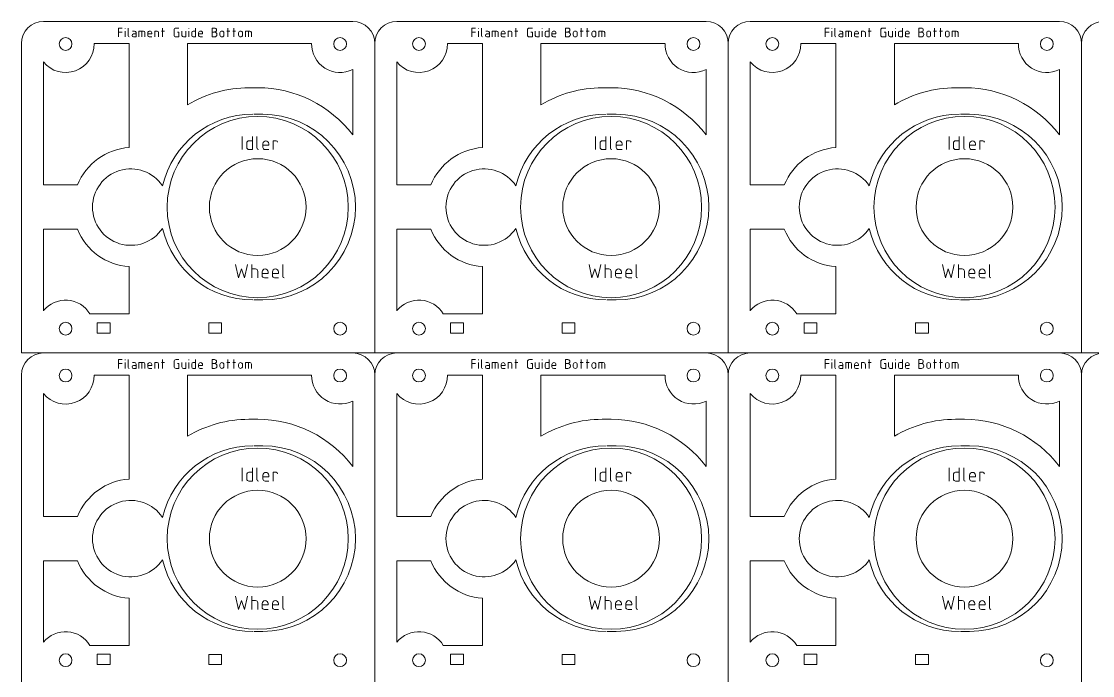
# Model space of a CAD drawing. Header units: millimetres. Extents: x 0 to 560, y 2 to 302.
# Drawn here: x 0 to 242.5, y 154.5 to 302.5 of the extents above; entities that cross this region are included whole.
import ezdxf

# ---------------------------------------------------------------- set-up
doc = ezdxf.new("R2010")
doc.units = ezdxf.units.MM
for name, color, linetype, lineweight, true_color in [('Filament Guide Bottom', 7, 'CONTINUOUS', 0, 0x000000), ('Filament Guide Bottom Honeycomb', 7, 'CONTINUOUS', 0, 0x000000), ('Filament Guide Bottom Text', 4, 'CONTINUOUS', 0, 0x00ffff), ('Idler Wheel', 7, 'CONTINUOUS', 0, 0x000000), ('Idler Wheel Text', 4, 'CONTINUOUS', 0, 0x00ffff)]:
    doc.layers.add(name, color=color, linetype=linetype, lineweight=lineweight, true_color=true_color)

msp = doc.modelspace()

# ---------------------------------------------------------------- linework, layer by layer
at = {"layer": 'Filament Guide Bottom'}
for p, q in [((75, 302.5), (5, 302.5)), ((155, 302.5), (85, 302.5)), ((235, 302.5), (165, 302.5)), ((0, 227.5), (0, 297.5)), ((80, 227.5), (80, 297.5)), ((160, 227.5), (160, 297.5)), ((240, 227.5), (240, 297.5)), ((52.63, 281.5), (54.63, 281.5)), ((132.62, 281.5), (134.62, 281.5)), ((212.62, 281.5), (214.62, 281.5)), ((52.63, 239.5), (54.63, 239.5)), ((132.62, 239.5), (134.62, 239.5)), ((212.62, 239.5), (214.62, 239.5)), ((20.07, 234.35), (17.18, 234.35)), ((17.18, 234.35), (17.18, 232)), ((20.07, 232), (20.07, 234.35)), ((42.42, 234.3), (45.32, 234.3)), ((42.42, 232), (42.42, 234.3)), ((45.32, 234.3), (45.32, 232)), ((100.07, 234.35), (97.17, 234.35)), ((97.17, 234.35), (97.17, 232)), ((100.07, 232), (100.07, 234.35)), ((122.42, 234.3), (125.32, 234.3)), ((122.42, 232), (122.42, 234.3)), ((125.32, 234.3), (125.32, 232)), ((180.07, 234.35), (177.17, 234.35)), ((177.17, 234.35), (177.17, 232)), ((180.07, 232), (180.07, 234.35)), ((202.42, 234.3), (205.32, 234.3)), ((202.42, 232), (202.42, 234.3)), ((205.32, 234.3), (205.32, 232)), ((17.18, 232), (20.07, 232)), ((45.32, 232), (42.42, 232)), ((97.17, 232), (100.07, 232)), ((125.32, 232), (122.42, 232)), ((177.17, 232), (180.07, 232)), ((205.32, 232), (202.42, 232)), ((80, 227.5), (0, 227.5)), ((160, 227.5), (80, 227.5)), ((240, 227.5), (160, 227.5)), ((320, 227.5), (240, 227.5)), ((0, 152.5), (0, 222.5)), ((80, 152.5), (80, 222.5)), ((160, 152.5), (160, 222.5)), ((240, 152.5), (240, 222.5)), ((52.63, 206.5), (54.63, 206.5)), ((132.62, 206.5), (134.62, 206.5)), ((212.62, 206.5), (214.62, 206.5)), ((52.63, 164.5), (54.63, 164.5)), ((132.62, 164.5), (134.62, 164.5)), ((212.62, 164.5), (214.62, 164.5)), ((20.07, 159.35), (17.18, 159.35)), ((17.18, 159.35), (17.18, 157)), ((20.07, 157), (20.07, 159.35)), ((42.42, 159.3), (45.32, 159.3)), ((42.42, 157), (42.42, 159.3)), ((45.32, 159.3), (45.32, 157)), ((100.07, 159.35), (97.17, 159.35)), ((97.17, 159.35), (97.17, 157)), ((100.07, 157), (100.07, 159.35)), ((122.42, 159.3), (125.32, 159.3)), ((122.42, 157), (122.42, 159.3)), ((125.32, 159.3), (125.32, 157)), ((180.07, 159.35), (177.17, 159.35)), ((177.17, 159.35), (177.17, 157)), ((180.07, 157), (180.07, 159.35)), ((202.42, 159.3), (205.32, 159.3)), ((202.42, 157), (202.42, 159.3)), ((205.32, 159.3), (205.32, 157)), ((17.18, 157), (20.07, 157)), ((45.32, 157), (42.42, 157)), ((97.17, 157), (100.07, 157)), ((125.32, 157), (122.42, 157)), ((177.17, 157), (180.07, 157)), ((205.32, 157), (202.42, 157))]:
    msp.add_line(p, q, dxfattribs=at)
for centre in [(10, 297.4), (72.15, 297.4), (90, 297.4), (152.15, 297.4), (170, 297.4), (232.15, 297.4), (10, 233), (72.15, 233), (90, 233), (152.15, 233), (170, 233), (232.15, 233), (10, 222.4), (72.15, 222.4), (90, 222.4), (152.15, 222.4), (170, 222.4), (232.15, 222.4), (10, 158), (72.15, 158), (90, 158), (152.15, 158), (170, 158), (232.15, 158)]:
    msp.add_circle(centre, 1.45, dxfattribs=at)
for centre, radius, start, end in [((5, 297.5), 5, 90, 180), ((75, 297.5), 5, 0, 90), ((85, 297.5), 5, 90, 180), ((155, 297.5), 5, 0, 90), ((165, 297.5), 5, 90, 180), ((235, 297.5), 5, 0, 90), ((245, 297.5), 5, 90, 180), ((52.38, 260.5), 21, 90, 166.7403), ((54.63, 260.5), 21, 270, 90), ((132.38, 260.5), 21, 90, 166.7403), ((134.62, 260.5), 21, 270, 90), ((212.37, 260.5), 21, 90, 166.7403), ((214.62, 260.5), 21, 270, 90), ((24.75, 260.5), 8.65, 33.8376, 326.1624), ((104.75, 260.5), 8.65, 33.8376, 326.1624), ((184.75, 260.5), 8.65, 33.8376, 326.1624), ((52.38, 260.5), 21, 193.2597, 270), ((132.38, 260.5), 21, 193.2597, 270), ((212.37, 260.5), 21, 193.2597, 270), ((5, 222.5), 5, 90, 180), ((75, 222.5), 5, 0, 90), ((85, 222.5), 5, 90, 180), ((155, 222.5), 5, 0, 90), ((165, 222.5), 5, 90, 180), ((235, 222.5), 5, 0, 90), ((245, 222.5), 5, 90, 180), ((52.38, 185.5), 21, 90, 166.7403), ((54.63, 185.5), 21, 270, 90), ((132.38, 185.5), 21, 90, 166.7403), ((134.62, 185.5), 21, 270, 90), ((212.37, 185.5), 21, 90, 166.7403), ((214.62, 185.5), 21, 270, 90), ((24.75, 185.5), 8.65, 33.8376, 326.1624), ((104.75, 185.5), 8.65, 33.8376, 326.1624), ((184.75, 185.5), 8.65, 33.8376, 326.1624), ((52.38, 185.5), 21, 193.2597, 270), ((132.38, 185.5), 21, 193.2597, 270), ((212.37, 185.5), 21, 193.2597, 270)]:
    msp.add_arc(centre, radius, start, end, dxfattribs=at)
at = {"layer": 'Filament Guide Bottom Honeycomb'}
for p, q in [((16.45, 297.5), (24.38, 297.5)), ((24.38, 297.5), (24.38, 273.97)), ((37.63, 297.5), (65.7, 297.5)), ((37.63, 283.66), (37.63, 297.5)), ((96.45, 297.5), (104.37, 297.5)), ((104.37, 297.5), (104.37, 273.97)), ((117.62, 297.5), (145.7, 297.5)), ((117.62, 283.66), (117.62, 297.5)), ((176.45, 297.5), (184.37, 297.5)), ((184.37, 297.5), (184.37, 273.97)), ((197.62, 297.5), (225.7, 297.5)), ((197.62, 283.66), (197.62, 297.5)), ((5, 293.33), (5, 265.5)), ((75, 291.61), (75, 276.83)), ((85, 293.33), (85, 265.5)), ((155, 291.61), (155, 276.83)), ((165, 293.33), (165, 265.5)), ((235, 291.61), (235, 276.83)), ((53.5, 287.5), (51.5, 287.5)), ((133.5, 287.5), (131.5, 287.5)), ((213.5, 287.5), (211.5, 287.5)), ((5, 265.5), (12.71, 265.5)), ((85, 265.5), (92.71, 265.5)), ((165, 265.5), (172.71, 265.5)), ((5, 237.07), (5, 255.5)), ((12.71, 255.5), (5, 255.5)), ((85, 237.07), (85, 255.5)), ((92.71, 255.5), (85, 255.5)), ((165, 237.07), (165, 255.5)), ((172.71, 255.5), (165, 255.5)), ((24.38, 236.35), (24.38, 247.03)), ((104.37, 236.35), (104.37, 247.03)), ((184.37, 236.35), (184.37, 247.03)), ((15.51, 236.35), (24.38, 236.35)), ((95.51, 236.35), (104.37, 236.35)), ((175.51, 236.35), (184.37, 236.35)), ((16.45, 222.5), (24.38, 222.5)), ((24.38, 222.5), (24.38, 198.97)), ((37.63, 222.5), (65.7, 222.5)), ((37.63, 208.66), (37.63, 222.5)), ((96.45, 222.5), (104.37, 222.5)), ((104.37, 222.5), (104.37, 198.97)), ((117.62, 222.5), (145.7, 222.5)), ((117.62, 208.66), (117.62, 222.5)), ((176.45, 222.5), (184.37, 222.5)), ((184.37, 222.5), (184.37, 198.97)), ((197.62, 222.5), (225.7, 222.5)), ((197.62, 208.66), (197.62, 222.5)), ((5, 218.33), (5, 190.5)), ((85, 218.33), (85, 190.5)), ((165, 218.33), (165, 190.5)), ((75, 216.61), (75, 201.83)), ((155, 216.61), (155, 201.83)), ((235, 216.61), (235, 201.83)), ((53.5, 212.5), (51.5, 212.5)), ((133.5, 212.5), (131.5, 212.5)), ((213.5, 212.5), (211.5, 212.5)), ((5, 190.5), (12.71, 190.5)), ((85, 190.5), (92.71, 190.5)), ((165, 190.5), (172.71, 190.5)), ((5, 162.07), (5, 180.5)), ((12.71, 180.5), (5, 180.5)), ((85, 162.07), (85, 180.5)), ((92.71, 180.5), (85, 180.5)), ((165, 162.07), (165, 180.5)), ((172.71, 180.5), (165, 180.5)), ((24.38, 161.35), (24.38, 172.03)), ((104.37, 161.35), (104.37, 172.03)), ((184.37, 161.35), (184.37, 172.03)), ((15.51, 161.35), (24.38, 161.35)), ((95.51, 161.35), (104.37, 161.35)), ((175.51, 161.35), (184.37, 161.35))]:
    msp.add_line(p, q, dxfattribs=at)
for centre, radius, start, end in [((10, 297.4), 6.45, 219.1774, 0.8883), ((72.15, 297.4), 6.45, 179.1117, 296.2226), ((90, 297.4), 6.45, 219.1774, 0.8883), ((152.15, 297.4), 6.45, 179.1117, 296.2226), ((170, 297.4), 6.45, 219.1774, 0.8883), ((232.15, 297.4), 6.45, 179.1117, 296.2226), ((51.5, 260.5), 27, 90, 120.9232), ((53.5, 260.5), 27, 37.2221, 90), ((131.5, 260.5), 27, 90, 120.9232), ((133.5, 260.5), 27, 37.2221, 90), ((211.5, 260.5), 27, 90, 120.9232), ((213.5, 260.5), 27, 37.2221, 90), ((25.25, 260.5), 13.5, 93.7162, 158.2615), ((105.25, 260.5), 13.5, 93.7162, 158.2615), ((185.25, 260.5), 13.5, 93.7162, 158.2615), ((25.25, 260.5), 13.5, 201.7385, 266.2838), ((105.25, 260.5), 13.5, 201.7385, 266.2838), ((185.25, 260.5), 13.5, 201.7385, 266.2838), ((10, 233), 6.45, 31.2907, 140.8226), ((90, 233), 6.45, 31.2907, 140.8226), ((170, 233), 6.45, 31.2907, 140.8226), ((10, 222.4), 6.45, 219.1774, 0.8883), ((72.15, 222.4), 6.45, 179.1117, 296.2226), ((90, 222.4), 6.45, 219.1774, 0.8883), ((152.15, 222.4), 6.45, 179.1117, 296.2226), ((170, 222.4), 6.45, 219.1774, 0.8883), ((232.15, 222.4), 6.45, 179.1117, 296.2226), ((51.5, 185.5), 27, 90, 120.9232), ((53.5, 185.5), 27, 37.2221, 90), ((131.5, 185.5), 27, 90, 120.9232), ((133.5, 185.5), 27, 37.2221, 90), ((211.5, 185.5), 27, 90, 120.9232), ((213.5, 185.5), 27, 37.2221, 90), ((25.25, 185.5), 13.5, 93.7162, 158.2615), ((105.25, 185.5), 13.5, 93.7162, 158.2615), ((185.25, 185.5), 13.5, 93.7162, 158.2615), ((25.25, 185.5), 13.5, 201.7385, 266.2838), ((105.25, 185.5), 13.5, 201.7385, 266.2838), ((185.25, 185.5), 13.5, 201.7385, 266.2838), ((10, 158), 6.45, 31.2907, 140.8226), ((90, 158), 6.45, 31.2907, 140.8226), ((170, 158), 6.45, 31.2907, 140.8226)]:
    msp.add_arc(centre, radius, start, end, dxfattribs=at)
at = {"layer": 'Filament Guide Bottom Text'}
for p, q in [((22.83, 301), (21.94, 301)), ((21.94, 301), (21.94, 299)), ((23.5, 300.89), (23.5, 301)), ((24.17, 301), (24.17, 299.22)), ((31.94, 301), (31.94, 299)), ((35.67, 301), (35, 301)), ((37.89, 300.89), (37.89, 301)), ((39.44, 301), (39.44, 299)), ((43.17, 299), (43.17, 301)), ((43.17, 301), (43.72, 301)), ((46.72, 301), (46.72, 299)), ((48.06, 301), (48.06, 299)), ((102.83, 301), (101.94, 301)), ((101.94, 301), (101.94, 299)), ((103.5, 300.89), (103.5, 301)), ((104.17, 301), (104.17, 299.22)), ((111.94, 301), (111.94, 299)), ((115.67, 301), (115, 301)), ((117.89, 300.89), (117.89, 301)), ((119.44, 301), (119.44, 299)), ((123.17, 299), (123.17, 301)), ((123.17, 301), (123.72, 301)), ((126.72, 301), (126.72, 299)), ((128.06, 301), (128.06, 299)), ((182.83, 301), (181.94, 301)), ((181.94, 301), (181.94, 299)), ((183.5, 300.89), (183.5, 301)), ((184.17, 301), (184.17, 299.22)), ((191.94, 301), (191.94, 299)), ((195.67, 301), (195, 301)), ((197.89, 300.89), (197.89, 301)), ((199.44, 301), (199.44, 299)), ((203.17, 299), (203.17, 301)), ((203.17, 301), (203.72, 301)), ((206.72, 301), (206.72, 299)), ((208.06, 301), (208.06, 299)), ((21.94, 300.11), (22.83, 300.11)), ((23.5, 299), (23.5, 300.33)), ((25.17, 300.33), (25.61, 300.33)), ((25.39, 299.67), (25.94, 299.67)), ((25.94, 299), (25.39, 299)), ((25.94, 300), (25.94, 299)), ((26.61, 299), (26.61, 300.33)), ((26.61, 300.33), (27.61, 300.33)), ((27.28, 300.33), (27.28, 299)), ((27.94, 300), (27.94, 299)), ((28.61, 299.89), (28.61, 299.33)), ((28.61, 299.67), (29.5, 299.67)), ((28.94, 299), (29.5, 299)), ((29.5, 299.67), (29.5, 299.89)), ((30.17, 299), (30.17, 300.33)), ((30.17, 300.33), (30.72, 300.33)), ((31.06, 300), (31.06, 299)), ((31.72, 300.33), (32.39, 300.33)), ((34.56, 300.56), (34.56, 299.44)), ((35, 299), (35.67, 299)), ((35.67, 300.11), (35.33, 300.11)), ((35.67, 299), (35.67, 300.11)), ((36.33, 300.33), (36.33, 299.33)), ((36.67, 299), (37.22, 299)), ((37.22, 299), (37.22, 300.33)), ((37.89, 299), (37.89, 300.33)), ((38.56, 299.33), (38.56, 300)), ((38.89, 300.33), (39.44, 300.33)), ((39.44, 299), (38.89, 299)), ((40.11, 299.89), (40.11, 299.33)), ((40.11, 299.67), (41, 299.67)), ((40.44, 299), (41, 299)), ((41, 299.67), (41, 299.89)), ((43.17, 300.11), (43.74, 300.11)), ((43.74, 299), (43.17, 299)), ((44.28, 299.58), (44.28, 299.53)), ((44.94, 299.89), (44.94, 299.44)), ((45.83, 299.44), (45.83, 299.89)), ((46.5, 300.33), (47.17, 300.33)), ((47.83, 300.33), (48.5, 300.33)), ((49.17, 299.89), (49.17, 299.44)), ((50.06, 299.44), (50.06, 299.89)), ((50.72, 299), (50.72, 300.33)), ((50.72, 300.33), (51.72, 300.33)), ((51.39, 300.33), (51.39, 299)), ((52.06, 300), (52.06, 299)), ((101.94, 300.11), (102.83, 300.11)), ((103.5, 299), (103.5, 300.33)), ((105.17, 300.33), (105.61, 300.33)), ((105.39, 299.67), (105.94, 299.67)), ((105.94, 299), (105.39, 299)), ((105.94, 300), (105.94, 299)), ((106.61, 299), (106.61, 300.33)), ((106.61, 300.33), (107.61, 300.33)), ((107.28, 300.33), (107.28, 299)), ((107.94, 300), (107.94, 299)), ((108.61, 299.89), (108.61, 299.33)), ((108.61, 299.67), (109.5, 299.67)), ((108.94, 299), (109.5, 299)), ((109.5, 299.67), (109.5, 299.89)), ((110.17, 299), (110.17, 300.33)), ((110.17, 300.33), (110.72, 300.33)), ((111.06, 300), (111.06, 299)), ((111.72, 300.33), (112.39, 300.33)), ((114.56, 300.56), (114.56, 299.44)), ((115, 299), (115.67, 299)), ((115.67, 300.11), (115.33, 300.11)), ((115.67, 299), (115.67, 300.11)), ((116.33, 300.33), (116.33, 299.33)), ((116.67, 299), (117.22, 299)), ((117.22, 299), (117.22, 300.33)), ((117.89, 299), (117.89, 300.33)), ((118.56, 299.33), (118.56, 300)), ((118.89, 300.33), (119.44, 300.33)), ((119.44, 299), (118.89, 299)), ((120.11, 299.89), (120.11, 299.33)), ((120.11, 299.67), (121, 299.67)), ((120.44, 299), (121, 299)), ((121, 299.67), (121, 299.89)), ((123.17, 300.11), (123.74, 300.11)), ((123.74, 299), (123.17, 299)), ((124.28, 299.58), (124.28, 299.53)), ((124.94, 299.89), (124.94, 299.44)), ((125.83, 299.44), (125.83, 299.89)), ((126.5, 300.33), (127.17, 300.33)), ((127.83, 300.33), (128.5, 300.33)), ((129.17, 299.89), (129.17, 299.44)), ((130.06, 299.44), (130.06, 299.89)), ((130.72, 299), (130.72, 300.33)), ((130.72, 300.33), (131.72, 300.33)), ((131.39, 300.33), (131.39, 299)), ((132.06, 300), (132.06, 299)), ((181.94, 300.11), (182.83, 300.11)), ((183.5, 299), (183.5, 300.33)), ((185.17, 300.33), (185.61, 300.33)), ((185.39, 299.67), (185.94, 299.67)), ((185.94, 299), (185.39, 299)), ((185.94, 300), (185.94, 299)), ((186.61, 299), (186.61, 300.33)), ((186.61, 300.33), (187.61, 300.33)), ((187.28, 300.33), (187.28, 299)), ((187.94, 300), (187.94, 299)), ((188.61, 299.89), (188.61, 299.33)), ((188.61, 299.67), (189.5, 299.67)), ((188.94, 299), (189.5, 299)), ((189.5, 299.67), (189.5, 299.89)), ((190.17, 299), (190.17, 300.33)), ((190.17, 300.33), (190.72, 300.33)), ((191.06, 300), (191.06, 299)), ((191.72, 300.33), (192.39, 300.33)), ((194.56, 300.56), (194.56, 299.44)), ((195, 299), (195.67, 299)), ((195.67, 300.11), (195.33, 300.11)), ((195.67, 299), (195.67, 300.11)), ((196.33, 300.33), (196.33, 299.33)), ((196.67, 299), (197.22, 299)), ((197.22, 299), (197.22, 300.33)), ((197.89, 299), (197.89, 300.33)), ((198.56, 299.33), (198.56, 300)), ((198.89, 300.33), (199.44, 300.33)), ((199.44, 299), (198.89, 299)), ((200.11, 299.89), (200.11, 299.33)), ((200.11, 299.67), (201, 299.67)), ((200.44, 299), (201, 299)), ((201, 299.67), (201, 299.89)), ((203.17, 300.11), (203.74, 300.11)), ((203.74, 299), (203.17, 299)), ((204.28, 299.58), (204.28, 299.53)), ((204.94, 299.89), (204.94, 299.44)), ((205.83, 299.44), (205.83, 299.89)), ((206.5, 300.33), (207.17, 300.33)), ((207.83, 300.33), (208.5, 300.33)), ((209.17, 299.89), (209.17, 299.44)), ((210.06, 299.44), (210.06, 299.89)), ((210.72, 299), (210.72, 300.33)), ((210.72, 300.33), (211.72, 300.33)), ((211.39, 300.33), (211.39, 299)), ((212.06, 300), (212.06, 299)), ((22.83, 226), (21.94, 226)), ((21.94, 226), (21.94, 224)), ((23.5, 225.89), (23.5, 226)), ((24.17, 226), (24.17, 224.22)), ((31.94, 226), (31.94, 224)), ((34.56, 225.56), (34.56, 224.44)), ((35.67, 226), (35, 226)), ((37.89, 225.89), (37.89, 226)), ((39.44, 226), (39.44, 224)), ((43.17, 224), (43.17, 226)), ((43.17, 226), (43.72, 226)), ((46.72, 226), (46.72, 224)), ((48.06, 226), (48.06, 224)), ((102.83, 226), (101.94, 226)), ((101.94, 226), (101.94, 224)), ((103.5, 225.89), (103.5, 226)), ((104.17, 226), (104.17, 224.22)), ((111.94, 226), (111.94, 224)), ((114.56, 225.56), (114.56, 224.44)), ((115.67, 226), (115, 226)), ((117.89, 225.89), (117.89, 226)), ((119.44, 226), (119.44, 224)), ((123.17, 224), (123.17, 226)), ((123.17, 226), (123.72, 226)), ((126.72, 226), (126.72, 224)), ((128.06, 226), (128.06, 224)), ((182.83, 226), (181.94, 226)), ((181.94, 226), (181.94, 224)), ((183.5, 225.89), (183.5, 226)), ((184.17, 226), (184.17, 224.22)), ((191.94, 226), (191.94, 224)), ((194.56, 225.56), (194.56, 224.44)), ((195.67, 226), (195, 226)), ((197.89, 225.89), (197.89, 226)), ((199.44, 226), (199.44, 224)), ((203.17, 224), (203.17, 226)), ((203.17, 226), (203.72, 226)), ((206.72, 226), (206.72, 224)), ((208.06, 226), (208.06, 224)), ((21.94, 225.11), (22.83, 225.11)), ((23.5, 224), (23.5, 225.33)), ((25.17, 225.33), (25.61, 225.33)), ((25.39, 224.67), (25.94, 224.67)), ((25.94, 224), (25.39, 224)), ((25.94, 225), (25.94, 224)), ((26.61, 224), (26.61, 225.33)), ((26.61, 225.33), (27.61, 225.33)), ((27.28, 225.33), (27.28, 224)), ((27.94, 225), (27.94, 224)), ((28.61, 224.89), (28.61, 224.33)), ((28.61, 224.67), (29.5, 224.67)), ((28.94, 224), (29.5, 224)), ((29.5, 224.67), (29.5, 224.89)), ((30.17, 224), (30.17, 225.33)), ((30.17, 225.33), (30.72, 225.33)), ((31.06, 225), (31.06, 224)), ((31.72, 225.33), (32.39, 225.33)), ((35, 224), (35.67, 224)), ((35.67, 225.11), (35.33, 225.11)), ((35.67, 224), (35.67, 225.11)), ((36.33, 225.33), (36.33, 224.33)), ((36.67, 224), (37.22, 224)), ((37.22, 224), (37.22, 225.33)), ((37.89, 224), (37.89, 225.33)), ((38.56, 224.33), (38.56, 225)), ((38.89, 225.33), (39.44, 225.33)), ((39.44, 224), (38.89, 224)), ((40.11, 224.89), (40.11, 224.33)), ((40.11, 224.67), (41, 224.67)), ((40.44, 224), (41, 224)), ((41, 224.67), (41, 224.89)), ((43.17, 225.11), (43.74, 225.11)), ((43.74, 224), (43.17, 224)), ((44.28, 224.58), (44.28, 224.53)), ((44.94, 224.89), (44.94, 224.44)), ((45.83, 224.44), (45.83, 224.89)), ((46.5, 225.33), (47.17, 225.33)), ((47.83, 225.33), (48.5, 225.33)), ((49.17, 224.89), (49.17, 224.44)), ((50.06, 224.44), (50.06, 224.89)), ((50.72, 224), (50.72, 225.33)), ((50.72, 225.33), (51.72, 225.33)), ((51.39, 225.33), (51.39, 224)), ((52.06, 225), (52.06, 224)), ((101.94, 225.11), (102.83, 225.11)), ((103.5, 224), (103.5, 225.33)), ((105.17, 225.33), (105.61, 225.33)), ((105.39, 224.67), (105.94, 224.67)), ((105.94, 224), (105.39, 224)), ((105.94, 225), (105.94, 224)), ((106.61, 224), (106.61, 225.33)), ((106.61, 225.33), (107.61, 225.33)), ((107.28, 225.33), (107.28, 224)), ((107.94, 225), (107.94, 224)), ((108.61, 224.89), (108.61, 224.33)), ((108.61, 224.67), (109.5, 224.67)), ((108.94, 224), (109.5, 224)), ((109.5, 224.67), (109.5, 224.89)), ((110.17, 224), (110.17, 225.33)), ((110.17, 225.33), (110.72, 225.33)), ((111.06, 225), (111.06, 224)), ((111.72, 225.33), (112.39, 225.33)), ((115, 224), (115.67, 224)), ((115.67, 225.11), (115.33, 225.11)), ((115.67, 224), (115.67, 225.11)), ((116.33, 225.33), (116.33, 224.33)), ((116.67, 224), (117.22, 224)), ((117.22, 224), (117.22, 225.33)), ((117.89, 224), (117.89, 225.33)), ((118.56, 224.33), (118.56, 225)), ((118.89, 225.33), (119.44, 225.33)), ((119.44, 224), (118.89, 224)), ((120.11, 224.89), (120.11, 224.33)), ((120.11, 224.67), (121, 224.67)), ((120.44, 224), (121, 224)), ((121, 224.67), (121, 224.89)), ((123.17, 225.11), (123.74, 225.11)), ((123.74, 224), (123.17, 224)), ((124.28, 224.58), (124.28, 224.53)), ((124.94, 224.89), (124.94, 224.44)), ((125.83, 224.44), (125.83, 224.89)), ((126.5, 225.33), (127.17, 225.33)), ((127.83, 225.33), (128.5, 225.33)), ((129.17, 224.89), (129.17, 224.44)), ((130.06, 224.44), (130.06, 224.89)), ((130.72, 224), (130.72, 225.33)), ((130.72, 225.33), (131.72, 225.33)), ((131.39, 225.33), (131.39, 224)), ((132.06, 225), (132.06, 224)), ((181.94, 225.11), (182.83, 225.11)), ((183.5, 224), (183.5, 225.33)), ((185.17, 225.33), (185.61, 225.33)), ((185.39, 224.67), (185.94, 224.67)), ((185.94, 224), (185.39, 224)), ((185.94, 225), (185.94, 224)), ((186.61, 224), (186.61, 225.33)), ((186.61, 225.33), (187.61, 225.33)), ((187.28, 225.33), (187.28, 224)), ((187.94, 225), (187.94, 224)), ((188.61, 224.89), (188.61, 224.33)), ((188.61, 224.67), (189.5, 224.67)), ((188.94, 224), (189.5, 224)), ((189.5, 224.67), (189.5, 224.89)), ((190.17, 224), (190.17, 225.33)), ((190.17, 225.33), (190.72, 225.33)), ((191.06, 225), (191.06, 224)), ((191.72, 225.33), (192.39, 225.33)), ((195, 224), (195.67, 224)), ((195.67, 225.11), (195.33, 225.11)), ((195.67, 224), (195.67, 225.11)), ((196.33, 225.33), (196.33, 224.33)), ((196.67, 224), (197.22, 224)), ((197.22, 224), (197.22, 225.33)), ((197.89, 224), (197.89, 225.33)), ((198.56, 224.33), (198.56, 225)), ((198.89, 225.33), (199.44, 225.33)), ((199.44, 224), (198.89, 224)), ((200.11, 224.89), (200.11, 224.33)), ((200.11, 224.67), (201, 224.67)), ((200.44, 224), (201, 224)), ((201, 224.67), (201, 224.89)), ((203.17, 225.11), (203.74, 225.11)), ((203.74, 224), (203.17, 224)), ((204.28, 224.58), (204.28, 224.53)), ((204.94, 224.89), (204.94, 224.44)), ((205.83, 224.44), (205.83, 224.89)), ((206.5, 225.33), (207.17, 225.33)), ((207.83, 225.33), (208.5, 225.33)), ((209.17, 224.89), (209.17, 224.44)), ((210.06, 224.44), (210.06, 224.89)), ((210.72, 224), (210.72, 225.33)), ((210.72, 225.33), (211.72, 225.33)), ((211.39, 225.33), (211.39, 224)), ((212.06, 225), (212.06, 224))]:
    msp.add_line(p, q, dxfattribs=at)
for centre, radius, start, end in [((35, 300.56), 0.444, 90, 180), ((43.72, 300.56), 0.444, 270, 90), ((115, 300.56), 0.444, 90, 180), ((123.72, 300.56), 0.444, 270, 90), ((195, 300.56), 0.444, 90, 180), ((203.72, 300.56), 0.444, 270, 90), ((24.39, 299.22), 0.222, 180, 270), ((25.39, 299.33), 0.333, 90, 270), ((25.61, 300), 0.333, 0, 90), ((27.61, 300), 0.333, 0, 90), ((29.06, 299.89), 0.444, 0, 180), ((28.94, 299.33), 0.333, 180, 270), ((30.72, 300), 0.333, 0, 90), ((35, 299.44), 0.444, 180, 270), ((36.67, 299.33), 0.333, 180, 270), ((38.89, 300), 0.333, 90, 180), ((38.89, 299.33), 0.333, 180, 270), ((40.56, 299.89), 0.444, 0, 180), ((40.44, 299.33), 0.333, 180, 270), ((43.74, 299.58), 0.533, 0, 90), ((43.74, 299.53), 0.533, 270, 0), ((45.39, 299.89), 0.444, 0, 180), ((45.39, 299.44), 0.444, 180, 0), ((49.61, 299.89), 0.444, 0, 180), ((49.61, 299.44), 0.444, 180, 0), ((51.72, 300), 0.333, 0, 90), ((104.39, 299.22), 0.222, 180, 270), ((105.39, 299.33), 0.333, 90, 270), ((105.61, 300), 0.333, 0, 90), ((107.61, 300), 0.333, 0, 90), ((109.06, 299.89), 0.444, 0, 180), ((108.94, 299.33), 0.333, 180, 270), ((110.72, 300), 0.333, 0, 90), ((115, 299.44), 0.444, 180, 270), ((116.67, 299.33), 0.333, 180, 270), ((118.89, 300), 0.333, 90, 180), ((118.89, 299.33), 0.333, 180, 270), ((120.56, 299.89), 0.444, 0, 180), ((120.44, 299.33), 0.333, 180, 270), ((123.74, 299.58), 0.533, 0, 90), ((123.74, 299.53), 0.533, 270, 0), ((125.39, 299.89), 0.444, 0, 180), ((125.39, 299.44), 0.444, 180, 0), ((129.61, 299.89), 0.444, 0, 180), ((129.61, 299.44), 0.444, 180, 0), ((131.72, 300), 0.333, 0, 90), ((184.39, 299.22), 0.222, 180, 270), ((185.39, 299.33), 0.333, 90, 270), ((185.61, 300), 0.333, 0, 90), ((187.61, 300), 0.333, 0, 90), ((189.06, 299.89), 0.444, 0, 180), ((188.94, 299.33), 0.333, 180, 270), ((190.72, 300), 0.333, 0, 90), ((195, 299.44), 0.444, 180, 270), ((196.67, 299.33), 0.333, 180, 270), ((198.89, 300), 0.333, 90, 180), ((198.89, 299.33), 0.333, 180, 270), ((200.56, 299.89), 0.444, 0, 180), ((200.44, 299.33), 0.333, 180, 270), ((203.74, 299.58), 0.533, 0, 90), ((203.74, 299.53), 0.533, 270, 0), ((205.39, 299.89), 0.444, 0, 180), ((205.39, 299.44), 0.444, 180, 0), ((209.61, 299.89), 0.444, 0, 180), ((209.61, 299.44), 0.444, 180, 0), ((211.72, 300), 0.333, 0, 90), ((35, 225.56), 0.444, 90, 180), ((43.72, 225.56), 0.444, 270, 90), ((115, 225.56), 0.444, 90, 180), ((123.72, 225.56), 0.444, 270, 90), ((195, 225.56), 0.444, 90, 180), ((203.72, 225.56), 0.444, 270, 90), ((24.39, 224.22), 0.222, 180, 270), ((25.39, 224.33), 0.333, 90, 270), ((25.61, 225), 0.333, 0, 90), ((27.61, 225), 0.333, 0, 90), ((29.06, 224.89), 0.444, 0, 180), ((28.94, 224.33), 0.333, 180, 270), ((30.72, 225), 0.333, 0, 90), ((35, 224.44), 0.444, 180, 270), ((36.67, 224.33), 0.333, 180, 270), ((38.89, 225), 0.333, 90, 180), ((38.89, 224.33), 0.333, 180, 270), ((40.56, 224.89), 0.444, 0, 180), ((40.44, 224.33), 0.333, 180, 270), ((43.74, 224.58), 0.533, 0, 90), ((43.74, 224.53), 0.533, 270, 0), ((45.39, 224.89), 0.444, 0, 180), ((45.39, 224.44), 0.444, 180, 0), ((49.61, 224.89), 0.444, 0, 180), ((49.61, 224.44), 0.444, 180, 0), ((51.72, 225), 0.333, 0, 90), ((104.39, 224.22), 0.222, 180, 270), ((105.39, 224.33), 0.333, 90, 270), ((105.61, 225), 0.333, 0, 90), ((107.61, 225), 0.333, 0, 90), ((109.06, 224.89), 0.444, 0, 180), ((108.94, 224.33), 0.333, 180, 270), ((110.72, 225), 0.333, 0, 90), ((115, 224.44), 0.444, 180, 270), ((116.67, 224.33), 0.333, 180, 270), ((118.89, 225), 0.333, 90, 180), ((118.89, 224.33), 0.333, 180, 270), ((120.56, 224.89), 0.444, 0, 180), ((120.44, 224.33), 0.333, 180, 270), ((123.74, 224.58), 0.533, 0, 90), ((123.74, 224.53), 0.533, 270, 0), ((125.39, 224.89), 0.444, 0, 180), ((125.39, 224.44), 0.444, 180, 0), ((129.61, 224.89), 0.444, 0, 180), ((129.61, 224.44), 0.444, 180, 0), ((131.72, 225), 0.333, 0, 90), ((184.39, 224.22), 0.222, 180, 270), ((185.39, 224.33), 0.333, 90, 270), ((185.61, 225), 0.333, 0, 90), ((187.61, 225), 0.333, 0, 90), ((189.06, 224.89), 0.444, 0, 180), ((188.94, 224.33), 0.333, 180, 270), ((190.72, 225), 0.333, 0, 90), ((195, 224.44), 0.444, 180, 270), ((196.67, 224.33), 0.333, 180, 270), ((198.89, 225), 0.333, 90, 180), ((198.89, 224.33), 0.333, 180, 270), ((200.56, 224.89), 0.444, 0, 180), ((200.44, 224.33), 0.333, 180, 270), ((203.74, 224.58), 0.533, 0, 90), ((203.74, 224.53), 0.533, 270, 0), ((205.39, 224.89), 0.444, 0, 180), ((205.39, 224.44), 0.444, 180, 0), ((209.61, 224.89), 0.444, 0, 180), ((209.61, 224.44), 0.444, 180, 0), ((211.72, 225), 0.333, 0, 90)]:
    msp.add_arc(centre, radius, start, end, dxfattribs=at)
at = {"layer": 'Idler Wheel'}
for centre, radius in [((53.5, 260.5), 20.5), ((133.5, 260.5), 20.5), ((213.5, 260.5), 20.5), ((53.5, 260.5), 10.95), ((133.5, 260.5), 10.95), ((213.5, 260.5), 10.95), ((53.5, 185.5), 20.5), ((133.5, 185.5), 20.5), ((213.5, 185.5), 20.5), ((53.5, 185.5), 10.95), ((133.5, 185.5), 10.95), ((213.5, 185.5), 10.95)]:
    msp.add_circle(centre, radius, dxfattribs=at)
at = {"layer": 'Idler Wheel Text'}
for p, q in [((50, 276.5), (50, 273.5)), ((52.33, 276.5), (52.33, 273.5)), ((53.33, 276.5), (53.33, 273.83)), ((130, 276.5), (130, 273.5)), ((132.33, 276.5), (132.33, 273.5)), ((133.33, 276.5), (133.33, 273.83)), ((210, 276.5), (210, 273.5)), ((212.33, 276.5), (212.33, 273.5)), ((213.33, 276.5), (213.33, 273.83)), ((51, 274), (51, 275)), ((51.5, 275.5), (52.33, 275.5)), ((54.67, 274.83), (54.67, 274)), ((54.67, 274.5), (56, 274.5)), ((56, 274.5), (56, 274.83)), ((57, 273.5), (57, 275.5)), ((57, 275.5), (57.67, 275.5)), ((131, 274), (131, 275)), ((131.5, 275.5), (132.33, 275.5)), ((134.67, 274.83), (134.67, 274)), ((134.67, 274.5), (136, 274.5)), ((136, 274.5), (136, 274.83)), ((137, 273.5), (137, 275.5)), ((137, 275.5), (137.67, 275.5)), ((211, 274), (211, 275)), ((211.5, 275.5), (212.33, 275.5)), ((214.67, 274.83), (214.67, 274)), ((214.67, 274.5), (216, 274.5)), ((216, 274.5), (216, 274.83)), ((217, 273.5), (217, 275.5)), ((217, 275.5), (217.67, 275.5)), ((52.33, 273.5), (51.5, 273.5)), ((55.17, 273.5), (56, 273.5)), ((132.33, 273.5), (131.5, 273.5)), ((135.17, 273.5), (136, 273.5)), ((212.33, 273.5), (211.5, 273.5)), ((215.17, 273.5), (216, 273.5)), ((48.5, 247.5), (49.17, 244.5)), ((50.5, 244.5), (51.17, 247.5)), ((52.17, 247.5), (52.17, 244.5)), ((59.17, 247.5), (59.17, 244.83)), ((128.5, 247.5), (129.17, 244.5)), ((130.5, 244.5), (131.17, 247.5)), ((132.17, 247.5), (132.17, 244.5)), ((139.17, 247.5), (139.17, 244.83)), ((208.5, 247.5), (209.17, 244.5)), ((210.5, 244.5), (211.17, 247.5)), ((212.17, 247.5), (212.17, 244.5)), ((219.17, 247.5), (219.17, 244.83)), ((49.17, 244.5), (49.83, 246.5)), ((49.83, 246.5), (50.5, 244.5)), ((52.17, 246.5), (53, 246.5)), ((53.5, 246), (53.5, 244.5)), ((54.5, 245.83), (54.5, 245)), ((54.5, 245.5), (55.83, 245.5)), ((55.83, 245.5), (55.83, 245.83)), ((56.83, 245.83), (56.83, 245)), ((56.83, 245.5), (58.17, 245.5)), ((58.17, 245.5), (58.17, 245.83)), ((129.17, 244.5), (129.83, 246.5)), ((129.83, 246.5), (130.5, 244.5)), ((132.17, 246.5), (133, 246.5)), ((133.5, 246), (133.5, 244.5)), ((134.5, 245.83), (134.5, 245)), ((134.5, 245.5), (135.83, 245.5)), ((135.83, 245.5), (135.83, 245.83)), ((136.83, 245.83), (136.83, 245)), ((136.83, 245.5), (138.17, 245.5)), ((138.17, 245.5), (138.17, 245.83)), ((209.17, 244.5), (209.83, 246.5)), ((209.83, 246.5), (210.5, 244.5)), ((212.17, 246.5), (213, 246.5)), ((213.5, 246), (213.5, 244.5)), ((214.5, 245.83), (214.5, 245)), ((214.5, 245.5), (215.83, 245.5)), ((215.83, 245.5), (215.83, 245.83)), ((216.83, 245.83), (216.83, 245)), ((216.83, 245.5), (218.17, 245.5)), ((218.17, 245.5), (218.17, 245.83)), ((55, 244.5), (55.83, 244.5)), ((57.33, 244.5), (58.17, 244.5)), ((135, 244.5), (135.83, 244.5)), ((137.33, 244.5), (138.17, 244.5)), ((215, 244.5), (215.83, 244.5)), ((217.33, 244.5), (218.17, 244.5)), ((50, 201.5), (50, 198.5)), ((52.33, 201.5), (52.33, 198.5)), ((53.33, 201.5), (53.33, 198.83)), ((130, 201.5), (130, 198.5)), ((132.33, 201.5), (132.33, 198.5)), ((133.33, 201.5), (133.33, 198.83)), ((210, 201.5), (210, 198.5)), ((212.33, 201.5), (212.33, 198.5)), ((213.33, 201.5), (213.33, 198.83)), ((51, 199), (51, 200)), ((51.5, 200.5), (52.33, 200.5)), ((54.67, 199.83), (54.67, 199)), ((54.67, 199.5), (56, 199.5)), ((56, 199.5), (56, 199.83)), ((57, 198.5), (57, 200.5)), ((57, 200.5), (57.67, 200.5)), ((131, 199), (131, 200)), ((131.5, 200.5), (132.33, 200.5)), ((134.67, 199.83), (134.67, 199)), ((134.67, 199.5), (136, 199.5)), ((136, 199.5), (136, 199.83)), ((137, 198.5), (137, 200.5)), ((137, 200.5), (137.67, 200.5)), ((211, 199), (211, 200)), ((211.5, 200.5), (212.33, 200.5)), ((214.67, 199.83), (214.67, 199)), ((214.67, 199.5), (216, 199.5)), ((216, 199.5), (216, 199.83)), ((217, 198.5), (217, 200.5)), ((217, 200.5), (217.67, 200.5)), ((52.33, 198.5), (51.5, 198.5)), ((55.17, 198.5), (56, 198.5)), ((132.33, 198.5), (131.5, 198.5)), ((135.17, 198.5), (136, 198.5)), ((212.33, 198.5), (211.5, 198.5)), ((215.17, 198.5), (216, 198.5)), ((48.5, 172.5), (49.17, 169.5)), ((50.5, 169.5), (51.17, 172.5)), ((52.17, 172.5), (52.17, 169.5)), ((59.17, 172.5), (59.17, 169.83)), ((128.5, 172.5), (129.17, 169.5)), ((130.5, 169.5), (131.17, 172.5)), ((132.17, 172.5), (132.17, 169.5)), ((139.17, 172.5), (139.17, 169.83)), ((208.5, 172.5), (209.17, 169.5)), ((210.5, 169.5), (211.17, 172.5)), ((212.17, 172.5), (212.17, 169.5)), ((219.17, 172.5), (219.17, 169.83)), ((49.17, 169.5), (49.83, 171.5)), ((49.83, 171.5), (50.5, 169.5)), ((52.17, 171.5), (53, 171.5)), ((53.5, 171), (53.5, 169.5)), ((54.5, 170.83), (54.5, 170)), ((54.5, 170.5), (55.83, 170.5)), ((55.83, 170.5), (55.83, 170.83)), ((56.83, 170.83), (56.83, 170)), ((56.83, 170.5), (58.17, 170.5)), ((58.17, 170.5), (58.17, 170.83)), ((129.17, 169.5), (129.83, 171.5)), ((129.83, 171.5), (130.5, 169.5)), ((132.17, 171.5), (133, 171.5)), ((133.5, 171), (133.5, 169.5)), ((134.5, 170.83), (134.5, 170)), ((134.5, 170.5), (135.83, 170.5)), ((135.83, 170.5), (135.83, 170.83)), ((136.83, 170.83), (136.83, 170)), ((136.83, 170.5), (138.17, 170.5)), ((138.17, 170.5), (138.17, 170.83)), ((209.17, 169.5), (209.83, 171.5)), ((209.83, 171.5), (210.5, 169.5)), ((212.17, 171.5), (213, 171.5)), ((213.5, 171), (213.5, 169.5)), ((214.5, 170.83), (214.5, 170)), ((214.5, 170.5), (215.83, 170.5)), ((215.83, 170.5), (215.83, 170.83)), ((216.83, 170.83), (216.83, 170)), ((216.83, 170.5), (218.17, 170.5)), ((218.17, 170.5), (218.17, 170.83)), ((55, 169.5), (55.83, 169.5)), ((57.33, 169.5), (58.17, 169.5)), ((135, 169.5), (135.83, 169.5)), ((137.33, 169.5), (138.17, 169.5)), ((215, 169.5), (215.83, 169.5)), ((217.33, 169.5), (218.17, 169.5))]:
    msp.add_line(p, q, dxfattribs=at)
for centre, radius, start, end in [((51.5, 275), 0.5, 90, 180), ((55.33, 274.83), 0.667, 0, 180), ((57.67, 275.17), 0.333, 0, 90), ((131.5, 275), 0.5, 90, 180), ((135.33, 274.83), 0.667, 0, 180), ((137.67, 275.17), 0.333, 0, 90), ((211.5, 275), 0.5, 90, 180), ((215.33, 274.83), 0.667, 0, 180), ((217.67, 275.17), 0.333, 0, 90), ((51.5, 274), 0.5, 180, 270), ((53.67, 273.83), 0.333, 180, 270), ((55.17, 274), 0.5, 180, 270), ((131.5, 274), 0.5, 180, 270), ((133.67, 273.83), 0.333, 180, 270), ((135.17, 274), 0.5, 180, 270), ((211.5, 274), 0.5, 180, 270), ((213.67, 273.83), 0.333, 180, 270), ((215.17, 274), 0.5, 180, 270), ((53, 246), 0.5, 0, 90), ((55.17, 245.83), 0.667, 0, 180), ((55, 245), 0.5, 180, 270), ((57.5, 245.83), 0.667, 0, 180), ((57.33, 245), 0.5, 180, 270), ((133, 246), 0.5, 0, 90), ((135.17, 245.83), 0.667, 0, 180), ((135, 245), 0.5, 180, 270), ((137.5, 245.83), 0.667, 0, 180), ((137.33, 245), 0.5, 180, 270), ((213, 246), 0.5, 0, 90), ((215.17, 245.83), 0.667, 0, 180), ((215, 245), 0.5, 180, 270), ((217.5, 245.83), 0.667, 0, 180), ((217.33, 245), 0.5, 180, 270), ((59.5, 244.83), 0.333, 180, 270), ((139.5, 244.83), 0.333, 180, 270), ((219.5, 244.83), 0.333, 180, 270), ((51.5, 200), 0.5, 90, 180), ((51.5, 199), 0.5, 180, 270), ((55.33, 199.83), 0.667, 0, 180), ((55.17, 199), 0.5, 180, 270), ((57.67, 200.17), 0.333, 0, 90), ((131.5, 200), 0.5, 90, 180), ((131.5, 199), 0.5, 180, 270), ((135.33, 199.83), 0.667, 0, 180), ((135.17, 199), 0.5, 180, 270), ((137.67, 200.17), 0.333, 0, 90), ((211.5, 200), 0.5, 90, 180), ((211.5, 199), 0.5, 180, 270), ((215.33, 199.83), 0.667, 0, 180), ((215.17, 199), 0.5, 180, 270), ((217.67, 200.17), 0.333, 0, 90), ((53.67, 198.83), 0.333, 180, 270), ((133.67, 198.83), 0.333, 180, 270), ((213.67, 198.83), 0.333, 180, 270), ((53, 171), 0.5, 0, 90), ((55.17, 170.83), 0.667, 0, 180), ((55, 170), 0.5, 180, 270), ((57.5, 170.83), 0.667, 0, 180), ((57.33, 170), 0.5, 180, 270), ((59.5, 169.83), 0.333, 180, 270), ((133, 171), 0.5, 0, 90), ((135.17, 170.83), 0.667, 0, 180), ((135, 170), 0.5, 180, 270), ((137.5, 170.83), 0.667, 0, 180), ((137.33, 170), 0.5, 180, 270), ((139.5, 169.83), 0.333, 180, 270), ((213, 171), 0.5, 0, 90), ((215.17, 170.83), 0.667, 0, 180), ((215, 170), 0.5, 180, 270), ((217.5, 170.83), 0.667, 0, 180), ((217.33, 170), 0.5, 180, 270), ((219.5, 169.83), 0.333, 180, 270)]:
    msp.add_arc(centre, radius, start, end, dxfattribs=at)

doc.saveas('drawing.dxf')
